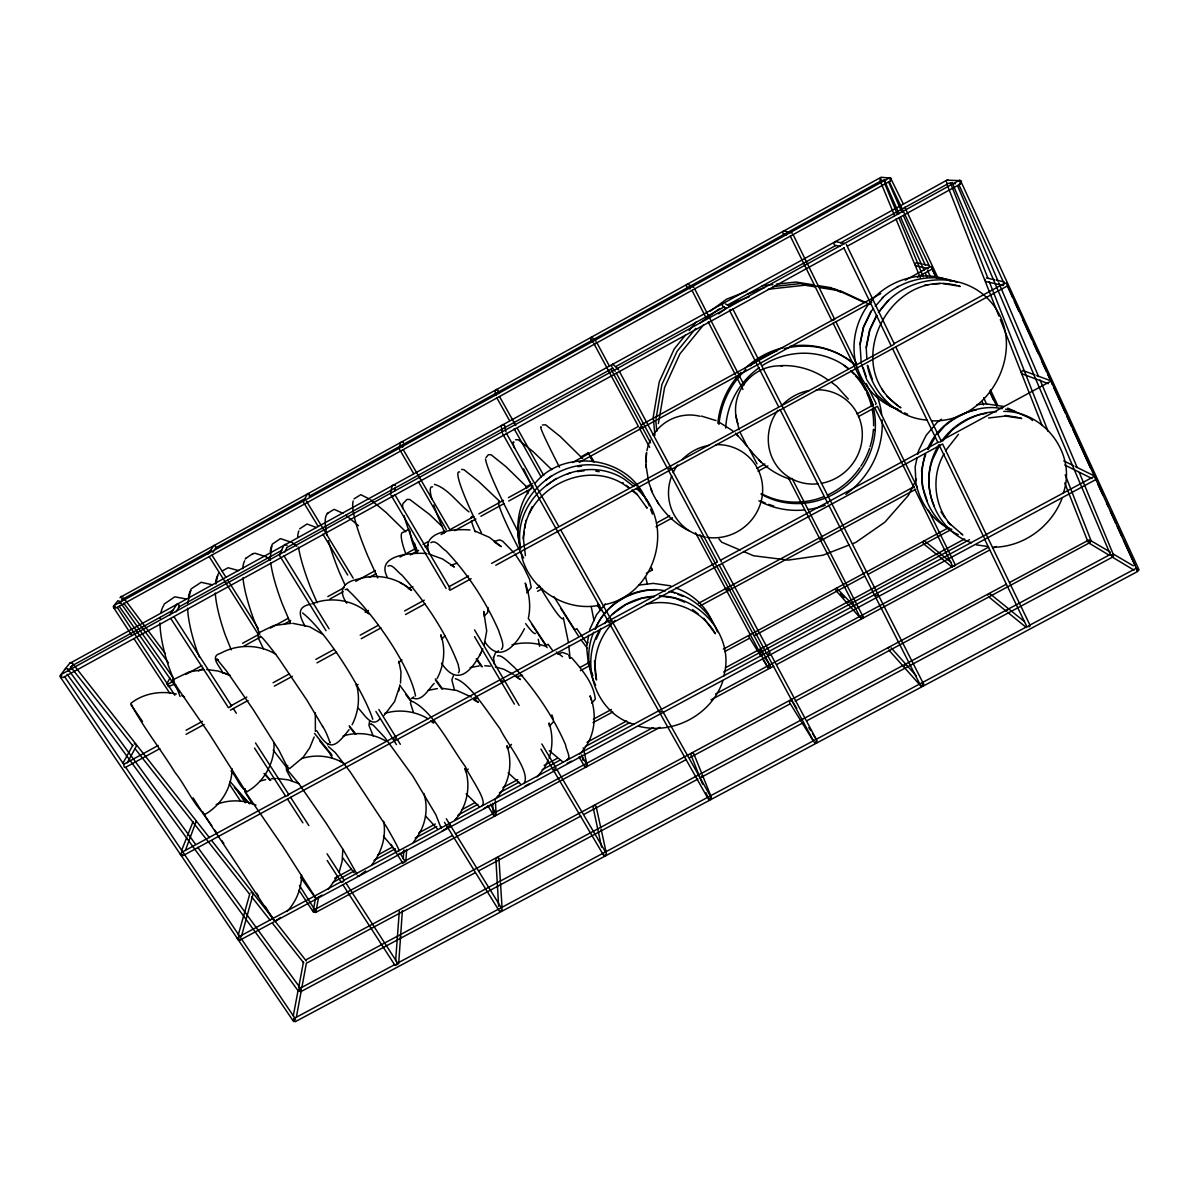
<?xml version="1.0" encoding="UTF-8"?>
<svg xmlns="http://www.w3.org/2000/svg" width="1199" height="1199" viewBox="0 0 1199 1199"><rect width="100%" height="100%" fill="white"/><g stroke="black" fill="none" stroke-linecap="round" stroke-linejoin="round"><path stroke-width="1.5" d="M301.563 875.03C301.653 888.474 296.183 901.813 286.951 911.525M273.972 742.87C275.066 762.429 264.155 781.718 247.324 791.535C239.605 788.103 236.862 776.832 231.002 770.882M231.992 768.559C232.051 787.293 220.961 805.548 204.669 814.526C192.559 803.135 185.485 785.36 174.859 772.261C160.741 749.165 143.116 727.328 130.811 703.438C143.086 693.382 160.861 690.414 176.313 694.011M652.331 492.04L648.764 482.553L645.871 464.553M64.521 669.896L65.915 668.353L68.028 669.222L67.923 671.32L72.345 665.505M645.766 467.415L646.441 452.922M119.6 603.322L119.705 601.493L117.892 600.714L113.246 606.514L114.31 608.148M196.276 821.06L185.425 850.331M398.653 963.846L402.384 910.626M405.817 861.751L406.686 849.477M395.625 960.819L399.312 911.225M400.241 853.538L405.142 861.317L404.183 862.441L402.699 862.995L402.759 862.216L314.078 909.921M403.209 858.799L403.868 850.031M658.371 423.562L664.576 387.517L679.968 353.81L703.558 324.869M493.523 657.637L495.457 652.841L498.544 650.802M160.141 618.489L160.336 617.44M309.222 496.191L309.372 494.333L307.618 493.538L303.347 501.677M187.599 603.382L190.821 589.878M594.494 660.784L596.503 680.013C591.557 658.446 599.26 635.605 615.117 620.423M400.526 683.055L400.976 672.01L398.892 661.249L398.578 662.777L401.98 659.9M400.391 938.158L400.586 936.314M327.552 744.939L327.882 743.845M315.397 731.405L315.307 712.806M270.255 557.91L271.828 545.26M257.695 633.911L258.564 638.602L263.435 648.779M202.736 812.158L203.006 813.656M203.111 812.158L203.201 813.282M702 776.682L702.284 774.779L711.412 797.38M524.128 532.206L523.274 537.737L525.417 555.662M524.697 528.519L525.552 522.989M523.498 539.055C523.094 487.993 589.953 455.695 629.25 488.383M586.836 646.021L588.649 635.245M823.443 539.55L862.965 616.466L862.651 618.234L860.867 618.579M656.078 418.376L661.878 384.609L677.06 351.337L695.69 328.466M732.859 309.027L923.575 683.985L923.2 685.993L921.162 686.398M394.711 490.871L395.265 487.798M402.714 447.212L403.239 444.334M296.378 1017.067L301.024 992.023L301.189 990.194L299.33 989.475L298.011 990.839L293.275 1015.853M301.983 986.882L306.389 963.157M318.649 897.062L315.937 911.675L314.153 912.019M298.641 987.526L303.467 962.003M313.209 910.581L315.637 897.811M723.776 676.161C735.332 636.324 699.407 595.468 659.27 596.083M390.514 493.973L391.998 486.299L393.452 484.711L395.475 485.64M399.297 448.756L400.406 443.016L401.665 441.637L403.419 442.446M859.938 344.038L863.295 327.237L870.789 311.605L873.561 308.608M866.352 347.68L869.875 330.085L876.964 315.337M215.895 584.093L217.768 575.025M917.055 457.898L915.137 467.011L915.961 483.377M917.82 454.256L918.599 450.614L926.108 435.387L937.288 422.243L941.47 419.245M925.029 454.076L921.596 470.188L922.391 486.284L927.322 501.257M384.07 715.368L394.546 701.67L399.986 685.408M356.747 872.767L356.628 873.471M398.787 691.014L399.342 688.511M1063.168 493.478C1077.272 454.511 1044.449 411.152 1003.743 411.377M1090.446 542.293L795.162 701.16M241.464 936.224L252.824 895.039L252.959 893.21L251.101 892.461M238.271 934.965L249.812 893.825M549.082 758.278C552.949 746.962 552.814 734.298 549.082 722.982L549.262 725.815M484.081 645.347L486.704 630.959L483.722 611.4L484.201 614.802M245.106 788.837L245.091 790.366L209.091 733.578L173.51 682.111L174.529 682.666M339.107 872.317L342.15 861.317L342.809 849.177M314.138 737.01L309.777 747.711L303.167 757.288L289.708 768.529L285.917 766.491L273.192 750.049M525.836 521.145L526.196 520.111M925.718 454.466L925.538 454.931C914.702 484.756 929.06 521.67 958.241 534.679M181.514 850.661L186.774 837.442M187.404 835.868L193.024 821.69M548.348 759.986L544.181 768.259L537.137 776.952M284.882 551.99L286.861 547.448M529.239 513.307L532.266 506.518M419.65 832.9C426.364 821.06 427.938 806.477 423.906 793.468M441.487 663.062C457.179 687.147 471.552 671.38 481.219 652.196M479.795 655.358L482.747 648.809M437.11 678.544C444.215 665.16 445.803 649.154 440.827 634.766L441.487 638.063M589.548 629.865L596.517 614.772L605.285 603.981M593.67 632.218C586.461 648.899 587.24 668.967 595.633 685.154M595.079 629.16C604.701 604.985 630.764 589.983 656.243 589.623M595.543 629.01C605.825 601.988 637.164 584.902 665.445 590.882M600.789 628.456C578.652 661.773 594.809 713.225 634.121 724.406M596.143 639.277L599.92 631.109M164.053 604.146L174.814 596.817L186.25 598.99M352.101 724.721C358.486 712.461 360.285 697.698 356.418 684.374L356.298 685.798L358.126 684.479M871.253 311.365L863.52 327.507L860.058 344.847L861.242 363.207M876.469 315.517L869.62 329.8L866.188 346.856L866.877 358.786M722.817 681.152C711.502 714.874 673.194 735.047 638.902 726.309M402.924 503.61L406.986 499.413L409.758 499.473L429.467 514.371L442.221 526.556M927.501 449.07C935.849 429.047 954.959 413.685 976.286 409.893M928.191 449.46L935.34 436.901M916.456 479.195L908.482 495.277L884.847 522.194L855.726 542.458L852.459 543.732M938.937 444.784C927.426 463.054 925.343 486.614 934.411 506.338M939.641 445.189L932.687 459.382C920.712 491.74 938.637 531.712 971.52 542.802M944.078 453.777C931.188 475.808 933.811 505.483 950.627 524.787M945.606 450.674L958.466 434.323M1061.939 498.664C1051.193 526.721 1023.376 547.089 993.102 547.254M501.362 649.423C505.289 645.901 500.163 636.189 498.649 630.494C485.775 601.358 468.06 574.216 446.193 551.03C441.067 548.048 435.986 539.22 430.876 542.667M398.503 850.691C401.545 852.624 389.046 831.297 386.678 827.04L350.123 771.751L335.165 752.492L328.406 746.557M923.575 683.985L921.012 685.858M453.387 675.696L451.843 679.893L454.481 690.099M458.378 672.759C460.416 670.796 458.647 668.622 458.243 664.621C445.608 631.573 425.225 601.733 402.025 575.205C397.154 571.893 391.953 563.14 387.981 566.168M415.528 696.034C409.698 665.055 372.379 612.269 346.991 589.264M369.607 721.198L368.932 725.29L373.219 736.051M372.784 719.25C363.477 690.819 326.023 631.214 302.568 612.959M330.175 742.391C330.714 745.613 327.042 732.364 322.516 726.279M524.443 628.711C516.125 645.197 499.908 664.636 484.771 641.75M127.214 762.864L136.101 746.587L136.221 744.594L134.213 743.77M171.157 682.306L172.836 679.234M286.276 766.446L286.546 770.417L291.942 780.474M287.685 765.472L287.355 766.97L278.932 750.289L253.184 709.523L226.476 670.945L217.049 659.33L218.083 659.885L216.449 659.375L217.633 659.495M158.163 745.493L123.707 764.318L124.261 767.09L125.34 767.48L159.812 748.671M172.581 681.661L167.695 684.329L168.25 686.637L174.005 684.389M123.077 762.954L132.864 745.238M166.586 684.179L169.988 678.02M244.791 788.972L245.465 792.734L252.24 803.855M456.294 818.332L455.065 819.981C467.415 806.088 471.057 785.84 465.032 768.349L465.572 770.987M413.355 842.432L417.582 836.407M416.757 837.831L420.459 831.492M587.9 642.484L586.97 643.623L576.824 628.696A2.803 2.023 -33 0 1 575.505 629.31L574.576 629.4L553.878 596.622M336.709 877.548L328.316 889.253M878.163 594.719L875.255 596.293M862.965 616.466L860.702 618.07M175.983 611.895L178.951 607.129L179.086 605.03L177.017 604.131L169.614 615.207M212.927 552.349L215.58 548.048L215.715 546.219L213.932 545.425L208.206 553.923M485.985 457.628L488.323 454.691L491.11 454.751L505.843 466.561L527.575 487.723M553.338 721.783L549.966 725.71M440.303 828.179L441.367 826.666L441.097 828.134L435.926 814.84L412.696 775.873L384.819 737.505L373.234 725.125L370.461 724.091L371.6 724.196M511.478 744.384L508.286 748.206M191.196 588.829L201.162 582.309L212.133 584.737M218.158 573.976L219.312 572.852M822.604 537.916L820.296 539.49M245.166 559.109L246.32 557.97M272.218 544.211L280.491 538.621L292.001 542.503M445.249 635.65L441.592 639.292M496.881 797.47C509.695 783.801 512.842 763.178 506.997 745.688L507.357 748.431M371.765 864.809C381.552 852.819 386.438 836.617 383.65 821.27M458.423 815.395L459.667 813.761M434.173 683.46C428.657 688.781 422.093 702.254 412.741 697.998M875.57 404.468L876.154 403.703L866.292 383.65M120.709 601.868L122.927 598.945M728.812 588.664L726.294 590.013M69.767 663.377L946.955 180.15L959.515 180.614L960.639 183.837L847.483 246.08M120.739 597.042L880.291 177.692M349.089 729.666C335.615 746.962 329.485 752.313 316.686 730.611M345.986 883.093L397.858 963.456L396.749 964.85L395.056 965.45L343.094 885.072M533 485.85C519.182 501.272 515.18 523.513 519.512 543.402M535.189 483.152C564.474 446.822 630.06 456.789 646.411 500.807M685.708 334.806L674.228 348.924L659.255 381.777L653.23 416.952L654.924 435.327M689.155 330.579L696.049 322.111M604.626 623.54C615.687 607.129 634.93 597.042 654.609 596.248M875.24 306.255L883.408 297.082M878.372 312.564L888.549 300.364M878.912 312.295C902.352 274.931 961.598 267.617 990.854 301.983C1029.776 346.631 990.269 423.112 932.133 420.834M889.208 181.634L929.72 266.792L905.23 280.206M450.195 825.062L447.362 827.025M482.223 805.623C487.558 800.362 469.468 776.562 465.422 766.716C450.06 745.688 433.424 712.041 412.666 701.49M937.528 434.323L944.527 426.14C960.129 412.891 981.606 404.453 1002.214 408.649M941.919 440.647C952.351 426.439 968.387 415.648 986.043 413.445M942.624 441.067L951.991 430.171C964.536 419.785 979.898 411.976 996.489 411.752M468.239 769.054L465.557 771.556M959.53 184.091L958.93 184.766L1004.222 283.788L1006.291 282.949L1137.296 570.334M579.657 754.066C595.004 739.243 597.746 715.099 590.073 695.81L591.287 700.201M120.02 597.702L121.234 596.353L123.032 597.132M793.168 234.749L834.609 319.129L833.979 319.818L831.776 320.463L790.321 236.173M494.722 799.778L498.544 795.596M723.582 303.002L722.053 304.621L723.072 306.614L726.279 308.338M946.116 181.304L947.705 179.64M524.248 782.992C530.707 771.796 506.443 742.751 499.998 728.692C488.188 712.955 469.633 682.771 455.38 678.709M748.611 636.204L749.795 634.99M759.012 649.768L758.173 651.776M847.378 602.767L848.622 601.493L850.181 602.228L854.827 607.413M924.039 541.049L922.81 542.293L923.545 543.776L936.929 554.672M937.513 554.238L938.772 552.964L940.316 553.698M801.007 720.839L802.416 719.415M888.084 648.494L889.463 647.1M287.595 795.896L288.869 794.622L255.522 742.975M987.721 595.049L989.13 593.64L990.809 594.449L1024.456 621.607M1006.86 610.606L1008.329 609.152M641.72 426.319L639.247 427.893M299.645 528.834L307.019 524.008L316.446 527.53M354.005 498.904L360.779 494.677L369.277 498.979M448.861 589.219L449.985 588.139L395.011 494.902M591.766 703.139L595.303 699.122C593.55 682.98 581.845 669.462 571.488 657.622M173.915 616.586L231.482 705.746L230.133 706.945L228.439 707.695L170.783 618.519M365.68 870.939L358.801 876.124L357.332 875.855M526.721 592.95L531.232 587.51L529.568 579.327L523.663 567.097L515.135 554.163M484.096 616.151L487.723 612.524L488.008 607.503M61.823 675.756L60.265 676.94L293.575 1021.518L295.553 1019.165L125.79 767.405M114.804 606.514L113.515 607.473L131.965 635.59M710.422 311.021L726.579 299.18L746.797 291.267M700.336 322.756L719.685 308.593M718.636 313.823L726.189 308.308M729.202 306.105L733.728 302.792L749.285 296.693M545.68 480.2L551.72 475.808M546.624 485.43L556.261 478.401M881.909 298.236C901.498 279.937 931.503 272.008 956.802 282.32M897.197 287.086L898.201 286.351M612.224 614.413L626.178 604.401L642.229 598.136L654.159 596.697M915.002 489.702L952.725 566.438L954.104 565.463M571.428 761.185L567.292 763.223M327.192 513.502L334.161 509.335L343.094 513.382M529.299 783.861L525.132 785.915M446.942 827.924L441.906 831.237M487.678 806.193L483.826 808.681M569.33 758.248L566.408 760.316C571.998 758.233 566.318 750.694 565.493 744.684C553.653 717.302 535.249 689.92 514.326 667.273C509.155 662.972 502.006 654.549 497.45 655.868M405.172 850.406L400.481 853.688L399.027 853.418M280.551 917.475L275.755 920.817L273.986 920.307M321.976 895.188L316.086 898.411M252.539 553.863L255.102 553.234L266.058 556.786M542.398 425.016L545.59 424.806L560.368 436.631L582.654 458.558M379.648 719.1C371.465 728.677 363.312 712.731 358.276 708.294M245.87 558.284L252.989 553.563M411.437 698.477L413.79 696.919M222.205 570.964L228.11 567.741L238.586 570.604M365.11 612.134L368.438 610.426M831.776 320.463L834.609 319.129M173.315 679.608L189.217 671.86L203.74 669.582M258.01 633.192L273.717 625.563L290.997 623.315M516.02 676.895L522.599 675.232M557.79 654.264L562.406 652.361L567.637 654.294M474.369 699.467L477.637 697.923M879.946 179.565L881.115 178.921M211.099 550.401L122.553 599.245L121.624 598.721M216.03 547.688L304.576 498.844M309.492 496.131L881.835 180.435M114.385 605.315L889.118 178.022M71.91 665.85L173.525 609.931M178.441 607.219L281.69 550.401M286.606 547.703L612.764 368.213M616.046 366.414L724.211 306.884M727.493 305.086L835.658 245.555M840.574 242.842L947.105 184.226M61.284 674.423L958.81 180.584M62.947 677.63L844.201 247.878M409.084 529.134L403.314 532.296A77.485 10.896 61.2 0 0 405.427 552.844M532.386 483.467L526.406 486.749A66.709 3.897 61.4 0 0 526.061 488.233M185.605 674.527L201.897 665.595M242.603 643.293L258.879 634.376M270.375 628.081L288.419 618.189M327.822 596.592L344.233 587.6M355.728 581.305L375.422 570.514M400.046 557.025L416.473 548.018M423.037 544.421L427.953 541.723M441.097 534.529L446.013 531.831M450.944 529.134L473.92 516.544M478.851 513.846L503.475 500.358M508.391 497.66L531.382 485.055M572.418 462.574L638.078 426.604M641.36 424.791L880.755 293.62M198.435 671.02L203.32 668.338M244.041 646.036L260.318 637.119M284.148 624.065L290.698 620.468M330.04 598.915L343.154 591.736M369.382 577.363L375.946 573.766M410.373 554.912L418.571 550.416M425.12 546.834L428.403 545.035M454.631 530.662L475.943 518.987M480.859 516.304L503.805 503.73M508.721 501.032L531.682 488.458M579.222 462.409L871.778 302.133M917.43 277.134L932.103 269.101M408.095 588.574L412.921 586.701M450.554 565.343L457.029 563.23M186.07 730.266L202.481 721.303M230.388 706.061L246.814 697.084M273.102 682.726L289.544 673.763M315.832 659.405L333.907 649.528M360.195 635.17L378.27 625.308M404.558 610.95L424.281 600.174M448.936 586.716L468.644 575.955M491.65 563.395L893.615 344.653L894.274 343.813L846.344 244.476M894.199 343.573L1004.552 283.309M186.07 734.328L204.13 724.466M230.403 710.138L248.058 700.486M274.301 686.158L292.346 676.311M316.956 662.882L336.634 652.136M361.244 638.692L380.922 627.946M405.532 614.517L425.225 603.771M449.82 590.343L471.147 578.697M495.757 565.269L1007.325 285.976L1012.69 297.712M536.597 588.289L539.88 586.506M656.512 523.004L669.656 515.855M756.704 468.464L764.917 463.983M856.91 413.91L873.337 404.962L833.08 323.116M537.572 591.272L542.518 588.589M656.033 526.796L672.489 517.833M758.038 471.267L767.9 465.901M858.394 416.638L877.413 406.281L916.98 486.854M646.306 573.287L652.331 570.02M181.439 852.504L286.126 795.746M287.775 794.862L717.332 562.001M720.614 560.203L937.873 442.446L940.571 441.936L941.17 441.022L895.758 346.886M941.14 440.662L1050.579 381.342M580.076 667.393L589.953 662.058M698.582 603.277L914.208 486.599M580.406 670.676L588.619 666.239M700.426 605.75L915.826 489.222M593.34 719.22L611.445 709.463M723.342 649.139L948.754 527.605M593.04 722.607L612.779 711.951M724.691 651.627L749.375 638.333M754.321 635.665L864.569 576.224M867.866 574.456L951.796 529.224M334.671 878.178L351.172 869.305M377.565 855.097L392.403 847.094M418.796 832.885L435.282 824.013M461.675 809.805L474.864 802.701M502.906 787.593L517.743 779.605M544.136 765.397L557.325 758.293M587.015 742.301L626.597 720.989M725.545 667.693L964.685 538.921M332.723 882.524L354.17 870.969M373.953 860.312L395.4 848.772M415.199 838.116L436.631 826.576M458.078 815.02L477.876 804.364M499.324 792.824L519.107 782.168M542.203 769.728L560.353 759.971M585.097 746.647L629.625 722.667M723.641 672.054L969.421 539.73M238.451 937.019L341.55 881.52M343.199 880.636L1094.058 476.468M1095.811 479.57L240.055 940.091L238.166 938.023M404.408 861.332L452.158 835.643M455.455 833.875L653.05 727.613M715.623 693.951L988.665 547.104M659.96 727.313L315.457 912.559L313.913 910.745M711.052 699.841L773.685 666.164M776.982 664.381L989.625 550.056M992.922 548.273L996.219 546.504M305.655 960.009L1006.261 584.273M1009.558 582.504L1088.677 540.075M307.139 962.842L475.299 872.662M478.596 870.894L580.826 816.084M584.123 814.316L686.338 759.507M689.635 757.738L790.216 703.813M1110.154 554.538L298.971 988.905L300.17 990.854M300.484 991.843L697.908 779.08M701.205 777.312L803.45 722.577M806.747 720.809L1113.466 556.621M293.575 1018.715L395.13 964.416M396.779 963.531L1026.899 626.687L1029.671 626.537L1030.151 625.458L942.594 443.975L183.057 855.621L181.079 853.418M1028.532 625.818L1136.067 568.341M310.676 604.266C296.048 606.604 299.57 616.586 305.026 626.013M434.742 720.944L432.21 722.398L433.798 722.877L430.966 720.734M669.941 468.509L667.858 469.184M494.423 541.363L499.788 539.865L502.666 541.199L513.996 552.769M515.54 439.733L518.328 439.793L533.075 451.603L551.78 469.693M502.891 680.837L501.062 681.242M393.512 739.903L396.419 737.97L378.839 709.478M767.36 654.789L770.043 652.915L722.188 563.485M768.124 667.843L770.417 666.224L699.931 534.829M747.172 294.28L764.303 287.58M567.397 474.055L570.589 472.811M605.075 604.551C656.183 594.314 676.626 522.479 636.504 488.652M849.177 545.005L822.979 555.197L788.283 560.098L753.527 555.751L743.47 551.465M553.279 770.013L556.066 768.079L541.843 743.965M216.18 804.529C228.829 799.508 243.547 799.613 256.001 805.173M814.511 742.781L817.119 740.877L770.912 654.549M312.04 603.771C330.954 596.278 353.735 599.845 368.797 613.798L366.414 612.089M768.304 289.244L804.874 285.197L815.605 286.921M299.72 990.988L298.551 991.363L67.144 674.273M929.39 267.197L931.128 266.463L936.659 278.258M260.168 781.074L265.713 779.59M301.548 758.592C315.907 753.946 332.213 755.835 344.937 763.988M343.064 736.051C357.392 731.36 373.488 733.608 386.333 741.357M384.684 713.45C399.012 708.849 415.169 711.112 428.028 718.756M428.223 690.324L437.395 688.586M470.068 667.603L479.18 665.91M512.018 644.822C523.124 641.915 535.264 642.499 546.04 646.456M461.585 469.438L463.953 469.678L478.656 481.473L499.458 501.152M434.473 484.336C448.021 488.488 457.853 503.4 468.989 511.883M604.116 855.846L606.154 855.442M240.474 939.776L238.406 940.181L237.282 938.502M585.007 766.925L586.791 766.581L587.015 764.857L583.284 747.846M814.75 743.275L816.789 742.87M494.153 815.785L495.921 815.425M709.074 799.748L711.112 799.343M768.364 668.323L770.148 667.978M391.653 495.906L393.857 495.502M729.487 310.076L731.69 309.657M593.97 343.633L595.873 343.289M960.519 183.567L961.538 181.109L959.575 180.06M890.572 180.584L891.442 178.471L889.733 177.557M345.222 589.593L347.755 589.279M638.587 585.142L653.29 583.373L670.736 585.846M599.725 605.195C566.183 612.314 530.228 589.833 521.715 556.591M646.291 604.236C672.654 597.986 702.044 609.886 715.383 633.761L703.753 618.249M977.02 404.722L985.473 403.748L1004.088 406.506M988.635 417.971L1005.391 416.038L1021.683 418.526L1019.72 417.642M577.813 466.621L581.53 466.201M577.259 471.597L584.033 470.802M762.114 285.767L772.785 284.598M776.338 284.193L795.911 282.035L814.271 284.987M773.31 286.576L800.332 283.593L835.643 289.274L864.329 302.553M924.549 285.227L927.981 284.837M933.122 284.268L939.971 283.504M246.769 791.969L245.001 791.445L282.664 846.179L315.037 896.852M288.27 769.443L286.786 769.159L298.926 783.771L325.888 822.814L343.543 850.301L356.852 873.906M1136.832 571.099L1139.05 569.915L961.658 183.057M260.033 636.264C260.288 634.106 274.406 652.526 278.378 657.936L306.989 700.261L322.651 726.519M271.379 778.721L275.635 778.541M230.628 705.761L231.482 705.746M780.609 365.65C797.74 364.811 815.08 370.251 828.779 380.548M880.89 177.242L889.643 178.037L890.677 180.809L115.823 608.088L113.98 605.855M891.606 180.15L903.252 203.845M880.366 180.45L885.671 180.689M955.528 183.717L947.06 183.342L946.596 182.323M1089.816 542.143L1088.033 542.053L1064.742 482.957M277.059 778.481L288.285 779.845L298.851 783.606M708.294 799.044L711.112 797.545M206.678 669.492L218.248 671.05L229.983 675.367L223.793 672.744M442.971 688.421L456.819 690.459L471.342 697.009M484.741 665.745L490.271 666.209M292.796 623.345L309.522 626.702L322.486 634.166M426.904 553.533C413.595 552.454 375.347 554.238 387.157 576.839M469.948 529.973C456.324 528.699 421.404 530.393 428.792 551.945M669.132 591.377C690.474 595.169 710.333 611.1 717.332 631.873M660.094 596.038L674.587 598.001L684.554 602.153M976.151 544.841L988.021 546.534M595.843 471.177L599.2 471.672M527.035 591.467L525.267 583.029C529.448 594.254 531.022 606.649 528.309 618.399L545.89 644.957L546.804 644.882A2.803 2.023 -34.2 0 0 548.123 644.268L552.349 650.143M926.902 420.04C897.856 418.166 873.127 394.531 867.551 366.324L867.357 365.29M1005.272 415.439L1017.906 417.372M1005.601 409.159L1014.369 411.077M404.273 861.167L405.142 861.317M817.943 285.587L830.787 287.64L840.784 292.271M819.187 287.49L840.634 290.937L869.845 304.471M943.358 283.593L956.727 285.767M495.367 666.944L503.925 669.297L513.247 674.288M844.366 243.457L835.238 241.539L833.68 243.187L834.654 245.21L840.124 246.395M473.755 699.886L478.356 702.314L474.624 699.422M399.642 685.064L411.931 701.745M922.136 263.96L916.261 262.686L914.942 264.065L915.736 265.773L928.446 268.621M923.605 264.29L928.985 265.459M986.402 277.988L994.541 279.772M996.174 280.116L1004.163 281.87M786.754 234.704L783.367 233.97L782.497 232.216L783.831 230.793L792.359 233.101M1003.488 285.527L985.758 281.54L984.859 279.577M428.732 553.953L442.626 559.034L454.406 566.992L451.648 565.493M958.406 286.036L960.204 286.471C890.827 264.365 838.011 367.374 900.884 407.75L899.325 406.881M314.558 733.443L332.048 755.19M396.869 963.187L397.858 963.456M701.43 416.068L716.058 420.594M132.355 705.776L131.081 704.922L142.546 721.528M562.796 761.875L549.277 750.724M790.036 479.24C778.271 475.359 767.12 468.524 758.592 459.532M230.043 781.493L249.707 803.885M475.344 531.232L489.462 537.407L501.212 546.579L494.453 542.098M1034.992 374.957L1022.792 370.476L1021.293 372.005L1022.162 373.878L1048.361 383.665M1036.745 375.602L1049.035 380.113M671.335 591.557L674.617 592.935M677.9 594.299L682.816 596.353M675.846 587.99C692.198 593.775 706.855 606.769 712.835 623.285M72.45 663.437L70.366 662.552L68.987 664.096L59.95 675.831L61.209 677.69M181.873 695.675L184.541 696.814M740.128 550.041L721.678 542.188L718.95 538.921M950.837 529.194C932.852 521.415 920.622 503.475 916.306 484.771M287.026 545.335L284.987 544.421L283.549 545.98L279.517 555.032L279.981 556.261L326.008 630.704M897.781 409.099C875.929 402.07 859.878 382.316 855.112 360.18L854.977 359.19C851.005 335.945 859.443 311.875 876.274 295.509L876.904 295.029C896.267 277.329 926.332 270.21 950.687 281.21M901.393 411.452L890.422 406.311L877.308 395.22M904.541 412.876L907.673 414.284M1007.7 408.125L1029.731 418.106L1032.534 420.534M906.789 665.295L905.02 664.471L904.031 666.764M408.979 588.829L411.542 590.418C397.454 577.453 376.846 573.272 358.681 578.997C344.098 581.77 337.264 589.608 346.736 603.187M1063.753 460.881L1073.749 465.797M1075.413 466.621L1094.267 475.868M1094.492 476.677L1096.006 478.821M1064.757 465.002L1092.004 478.536M204.25 814.331L203.365 813.626L273.147 919.393M693.921 287.385L687.402 283.998L686.083 285.407L686.967 287.146L690.159 288.854M725.545 303.976L730.401 306.524M479.135 806.627L466.141 793.768M520.741 784.221L508.196 772.875M340.081 761.245L341.625 762.129M275.935 654.354C259.434 644.178 237.492 643.878 220.586 653.305C208.611 656.423 220.751 667.199 223.014 673.328M1110.319 552.11L1089.996 540.179L1088.572 541.603L1089.366 543.312L1109.495 555.407M1133.355 565.823L1112.927 553.833L1111.443 555.302L1112.252 557.07L1133.999 570.139M1089.172 540.359L1090.176 541.813M688.87 530.797C671.545 522.15 658.116 506.757 650.727 488.967M622.461 482.508L623.345 483.062M404.603 585.367L407.6 587.24M399.852 582.429L403.269 584.557M718.875 422.003L732.769 430.846M556.366 652.031L562.571 656.692M875.18 430.441L873.412 429.317A76.451 72.974 -47.4 0 1 870.054 446.837M514.416 675.052L520.396 679.533L517.413 677.57M831.297 382.181L836.692 386.243L848.322 399.087M984.124 537.692L939.297 445.399M961.073 533.645L962.812 534.934L947.78 521.94M692.587 609.542L698.178 613.903M266.538 557.01L270.524 560.158M636.489 485.85L621.786 474.399C573.197 443.031 504.674 493.763 520.486 549.187M633.716 486.434L624.364 479.225C577.933 449.19 510.13 493.898 520.681 548.153M626.283 485.385L629.22 487.708M632.158 490.031L636.549 493.508L647.1 508.166L646.426 506.967M631.888 490.481L637.194 494.662M925.523 541.768L951.466 562.691M952.725 566.438L955.513 565.314L928.461 510.219M938.262 555.766L952.141 567.067M988.546 596.727L1006.336 611.235M1007.715 612.344L1026.329 627.512M370.626 499.728L386.123 512.498L405.757 531.757M395.955 851.065L383.47 836.273M345.926 515.255L358.531 525.732M292.496 542.727L296.767 546.309M437.335 828.794L425.495 815.964M886.75 396.24L897.931 405.697M735.467 433.154L737.94 435.851M744.444 443.001L749.165 448.771L757.004 463.863M752.343 452.652L749.795 449.88L761.245 462.409M736.591 434.383L746.962 445.743M234.419 787.563L247.683 802.281M848.982 600.894L836.677 588.154L835.463 589.383L836.228 590.852L846.974 602.947M891.172 647.895L916.381 675.966M840.469 593.58L844.066 597.597M848.158 604.281L858.559 615.986M888.924 650.143L919.963 685.049M264.769 773.625L270.719 780.429M264.02 773.475L269.94 780.234M587.165 648.015L580.766 639.517M167.695 684.329L168.789 685.648M319.833 741.147L331.209 754.965M342.914 858.139L354.185 872.782M349.209 725.74L355.938 734.178M349.523 727.014L355.099 733.998M315.217 897.706L300.559 877.158M70.441 666.629L132.804 745.838M135.112 748.776L249.437 893.974M251.745 896.912L270.225 920.382M272.533 923.305L303.707 962.917M596.113 341.325L591.557 336.874L590.717 339.122M618.534 369.802L612.749 364.001L611.235 365.62L611.775 366.594M72.285 663.092L209.435 837.681M211.743 840.619L306.255 960.924M203.365 813.626L211.848 825.766M591.167 339.976L593.04 342.419M612.299 367.583L615.102 371.255M123.647 603.127L168.43 662.807M405.742 694.476L411.077 701.61M123.977 598.361L165.327 653.59M637.508 487.259L646.771 499.893L649.318 505.963M68.028 669.222L195.572 844.306M197.76 847.303L301.249 989.355M547.134 647.655L531.936 624.469M435.327 678.949L442.671 689.095M435.537 680.298L441.787 688.945M119.196 606.274L179.325 691.913M119.705 601.493L172.956 677.45M476.947 659.045L482.268 666.749M476.198 658.955L481.488 666.614M578.757 636.564L560.952 608.702M940.945 511.838L944.842 517.608M180.21 853.973L181.379 855.711M876.304 393.931L866.742 379.723L861.781 364.856M64.491 676.521L123.707 764.318M881.7 388.956L883.723 391.983M214.696 829.963L216.704 832.96M221.755 840.499L223.793 843.541M134.003 638.722L169.868 693.382M229.294 783.966L240.564 801.142M298.971 890.168L313.314 912.034L315.637 911.165L299.45 885.387M117.262 607.353L174.844 695.24M237.147 790.321L245.315 802.79M256.616 893.24L258.444 896.058M254.533 748.071L285.902 796.601M287.655 799.298L302.867 822.844M327.207 860.492L341.415 882.464L343.094 881.82L344.293 880.471L327.072 853.808M233.295 708.549L236.323 713.24M290.608 797.335L308.847 825.571M265.054 906.234L267.977 910.775M193.054 797.83L201.897 811.693M268.981 912.334L271.963 917.04M211.953 555.092L225.757 576.974M227.735 580.106L258.325 628.576M209.255 556.726L258.654 634.93M390.934 844.366L402.699 862.995M760.571 650.487L762.534 653.635M765.502 658.356L769.443 664.651M796.795 708.384L792.164 700.98L790.441 700.201L789.512 702.404M808.815 727.598L810.659 730.551M812.502 733.503L816.204 739.408M757.663 651.027L749 636.939M758.577 652.511L760.541 655.673M762.489 658.836L767.39 666.749M789.961 703.213L800.992 721.049M801.906 722.532L813.836 741.791M375.901 711.427L396.449 744.654M444.424 822.274L499.398 911.21L501.137 910.581L502.156 909.232L446.283 818.722M284.043 555.946L329.021 628.786M397.394 739.543L400.331 744.294M306.419 501.092L353.165 578.128M490.346 804.199L496.131 813.731L495.232 814.825L493.718 815.41L487.933 805.878M303.752 502.711L318.095 526.301M322.861 534.169L347.695 575.055M597.552 604.176L601.403 610.591M597.672 605.66L600.549 610.426M474.594 629.895L519.107 705.387M557.01 769.683L606.424 853.493L605.51 854.797L603.711 855.442L540.944 749.105M391.039 495.172L446.088 588.424M474.534 636.624L514.371 704.098M403.299 449.775L449.73 529.403M581.38 755.205L587.015 764.857L586.191 765.906L584.647 766.521L579.012 756.854M399.762 449.775L413.7 473.665M418.346 481.638L446.253 529.418M1136.967 568.866L1137.791 571.398L295.149 1021.758L293.365 1019.809M506.458 433.394L558.704 526.346M560.547 529.613L611.835 620.842M612.749 622.461L661.323 708.864M663.137 712.101L710.947 797.125M502.561 433.603L609.017 622.716L611.94 621.142M609.946 624.349L659.51 712.401L662.373 710.857M660.409 714.005L707.38 797.44M499.533 396.554L515.78 425.57M517.578 428.792L543.761 475.553M496.971 398.113L509.62 420.699M514.131 428.762L541.244 477.142M616.256 372.949L666.839 467.34M668.592 470.593L717.332 561.552M719.07 564.804L766.955 654.144M767.825 655.763L813.177 740.397M596.997 342.959L609.272 365.845M611.025 369.112L650.562 442.806M594.299 344.293L638.153 425.945M639.921 429.227L649.648 447.332M695.51 532.716L767.78 667.273M619.403 371.435L721.318 561.851M173.076 681.467L174.889 684.869M518.493 532.611L504.15 504.254A111.942 8.018 61.4 0 1 485.55 459.052M330.16 753.826L332.453 758.158M656.842 500.553L658.521 503.775M60.744 675.127L61.778 677.105M694.776 289.049L738.149 373.488M738.989 375.122L744.039 384.939M792.059 478.431L821.765 536.253M692.003 290.413L706.466 318.544M708.174 321.842L735.392 374.777M736.231 376.411L742.96 389.495M788.462 477.981L819.876 539.055M820.716 540.689L860.238 617.545M729.606 310.601L778.406 406.416M780.099 409.713L827.954 503.685M828.794 505.334L874.985 595.993M875.825 597.642L920.397 685.169M740.218 432.629L745.868 443.795M874.596 407.54L914.178 488.038M835.913 321.782L856.446 363.582M481.384 532.686L475.209 520.111A111.837 10.206 61.3 0 1 459.712 472.016M843.811 247.788L890.947 345.342M892.431 348.399L937.873 442.446M984.589 539.13L1026.899 626.687M989.64 391.174L996.759 406.341M932.897 270.794L936.074 277.554M990.344 393.212L993.491 399.911M904.84 207.232L938.143 278.288M990.494 389.93L997.643 405.157M1014.219 301.054L1018.82 311.111M1022.642 319.489L1031.829 339.602M1033.373 342.944L1037.959 353.001M1041.796 361.379L1046.382 371.435M1047.926 374.792L1050.983 381.492M1051.598 382.841L1052.362 384.489M1053.891 387.847L1065.386 412.981M1066.915 416.338L1071.516 426.394M1073.045 429.752L1090.655 468.299M1098.119 484.621L1102.72 494.692M1106.572 503.1L1108.101 506.458M1110.409 511.493L1115.774 523.244M1117.318 526.616L1121.919 536.687M1123.463 540.045L1134.973 565.239M377.73 577.918L367.913 556.291A130.091 20.278 61.2 0 1 353.195 501.002M345.147 585.337L339.242 572.013A129.972 22.766 61.2 0 1 328.376 540.614M888.459 181.708L901.978 212.358M903.476 215.76L925.253 265.144M927.501 270.24L930.499 277.029M983.69 397.648L986.687 404.438M884.023 179.655L899.1 213.782M900.614 217.199L923.994 270.105M925.493 273.522L927.007 276.939M982.056 401.53L983.57 404.947M413.445 712.356L410.358 702.794M317.15 602.752L310.631 587.705A129.852 25.239 61.2 0 1 298.491 547.224M952.051 182.443L1110.664 555.182L1113.571 555.137L1079.34 472.601M957.671 185.98L998.048 281.106M998.782 282.814L1038.559 376.531M1040.028 379.963L1077.182 467.505M290.593 623.555L282.08 603.382A129.747 27.712 61.1 0 1 270.689 562.511M884.592 183.237L897.466 214.381M898.905 217.843L923.245 276.669M880.216 181.034L894.559 215.61M895.998 219.057L920.367 277.823M259.808 634.166L253.574 619.014A129.627 30.17 61.1 0 1 242.947 577.768M701.64 773.16L693.786 753.736L692.063 752.957L690.714 754.336L702.569 784.116M592.906 675.816L588.394 663.961L586.656 647.67M231.227 649.828L225.112 634.616A129.522 32.613 61.1 0 1 215.25 593.01M706.031 792.809L708.099 798.039M946.865 184.017L998.947 316.101M1000.326 319.578L1042.126 425.6M950.327 182.563L987.931 278.258M989.295 281.735L1048.106 431.385M1065.207 474.879L1091.195 541.004M199.379 656.977L196.726 650.203A129.402 35.056 61 0 1 187.614 608.223M174.23 681.062L168.385 665.745A129.282 37.484 61 0 1 160.007 622.97M175.534 684.509L180.12 696.529M650.547 509.215L652.406 514.086M867.761 365.68L872.452 379.798M863.235 367.808L866.128 376.501M568.701 655.104L569.765 658.386M551.885 714.874L553.189 719.025M739.019 429.722L735.901 415.349M563.32 617.68L568.431 642.394M591.212 606.559L594.03 620.722M645.557 576.839L647.265 583.613M600.669 827.22L596.053 806.148L594.299 805.398L592.98 806.747L601.613 847.138M601.059 828.989L606.035 851.755M581.95 755.205L583.044 760.316M538.276 639.322L539.61 646.366M498.634 393.362L498.05 390.245L496.311 389.42L495.037 390.814L495.861 395.505M505.888 431.775L504.704 425.525L502.711 424.581L501.227 426.17L502.321 432.449M493.478 657.277L494.423 664.306M521.085 551.66L521.49 555.152M568.806 645.916L570.11 658.281M655.763 420.22L656.797 431.37M495.322 800.887L496.011 811.903M500.373 881.07L498.934 858.229L497.165 857.48L495.861 858.829L498.649 906.369M500.493 882.824L502.036 907.478M492.609 803.285L493.254 814.301M215.61 581.89A129.522 32.613 61.1 0 1 217.708 575.61M160.951 612.629A129.282 37.484 61 0 1 163.858 605.255M188.558 595.948A129.402 35.056 61 0 1 190.761 590.448M443.66 533.375A66.53 7.794 61.3 0 1 444.904 531.397M417.492 551.735A111.642 14.553 61.3 0 1 404.093 515.645M402.729 508.541A111.642 14.553 61.3 0 1 402.714 504.584M592.681 461.555A66.844 0.914 61.4 0 1 588.484 452.727L580.975 456.834A66.829 1.274 61.4 0 0 581.23 458.003M590.313 455.575A66.844 0.914 61.4 0 1 594.105 462.095M651.312 567.652A66.844 0.914 61.4 0 1 651.162 568.386M592.861 461.525A61.179 0.839 61.4 0 1 592.831 460.251M559.528 467.265A112.136 3.612 61.4 0 1 541.334 427.144M527.935 493.733A66.709 3.897 61.4 0 1 526.721 490.496M737.805 423.697A43.194 41.395 -49 0 1 782.587 365.95M816.294 389.78A48.245 45.907 -46.8 0 1 862.246 432A48.245 45.907 -46.8 0 1 821.45 483.317M817.988 483.811A48.245 45.907 -46.8 0 1 773.79 461.09A48.245 45.907 -46.8 0 1 777.881 410.238M782.557 404.722A48.245 45.907 -46.8 0 1 809.25 390.499M416.113 552.499A77.515 10.416 61.3 0 1 410.043 531.097M417.402 552.08A70.951 9.532 61.3 0 1 414.539 543.252M270.3 551.78A129.747 27.712 61.1 0 1 271.753 545.845M297.727 536.687A129.852 25.239 61.2 0 1 298.851 530.917M562.796 618.624A66.649 5.201 61.4 0 1 539.01 585.262M523.708 558.09A66.649 5.201 61.4 0 1 499.189 501.662M327.027 535.204A129.972 22.766 61.2 0 1 327.912 513.232M242.738 568.776A129.627 30.17 61.1 0 1 244.701 560.742M646.381 461.72A42.759 41.455 -39.4 0 1 646.621 452.548M646.92 450.734A42.759 41.455 -39.4 0 1 650.308 440.168M653.02 435.267A42.759 41.455 -39.4 0 1 700.021 416.278M715.833 444.619A47.72 45.952 -37.3 0 1 762.444 493.988A47.72 45.952 -37.3 0 1 706.825 537.302M705.132 537.002A47.72 45.952 -37.3 0 1 671.71 475.883M673.104 472.631A47.72 45.952 -37.3 0 1 677.66 464.957M682.261 459.502A47.72 45.952 -37.3 0 1 708.789 445.369M876.334 394.036A83.87 80.033 -47.3 0 1 881.655 414.524M882.119 419.86A83.87 80.033 -47.3 0 1 845.82 494.348M825.242 505.229A83.87 80.033 -47.3 0 1 808.036 509.545M804.499 509.965A83.87 80.033 -47.3 0 1 758.877 500.822M718.965 424.386A83.87 80.033 -47.3 0 1 745.943 369.562M750.094 365.905A83.87 80.033 -47.3 0 1 777.312 350.603M784.326 348.549A83.87 80.033 -47.3 0 1 854.887 364.451M850.96 370.536A76.766 73.259 -47.3 0 1 860.283 470.817A76.766 73.259 -47.3 0 1 761.125 494.123M725.68 428.073A76.766 73.259 -47.3 0 1 759.207 367.658M762.279 365.59A76.766 73.259 -47.3 0 1 848.233 368.288M773.625 505.933A83.51 79.719 -47.4 0 1 768.694 504.359M765.442 503.115A83.51 79.719 -47.4 0 1 760.691 501.002M717.856 423.277A83.51 79.719 -47.4 0 1 740.817 372.574M744.714 368.678A83.51 79.719 -47.4 0 1 782.917 347.755M790.021 346.316A83.51 79.719 -47.4 0 1 853.193 363.597M855.501 375.782A76.451 72.974 -47.4 0 1 865.438 390.11M866.967 393.227A76.451 72.974 -47.4 0 1 871.583 406.506M872.317 409.938A76.451 72.974 -47.4 0 1 873.591 425.795M869.5 448.516A76.451 72.974 -47.4 0 1 860.852 466.231M859.863 467.715A76.451 72.974 -47.4 0 1 827.325 495.157M824.028 496.581A76.451 72.974 -47.4 0 1 761.35 493.568M843.751 365.335A76.451 72.974 -47.4 0 1 847.933 368.528M850.586 370.821A76.451 72.974 -47.4 0 1 854.332 374.508M535.563 633.417A66.589 6.505 61.3 0 1 525.627 623.615M475.194 531.831A66.589 6.505 61.3 0 1 471.447 520.771M471.087 518.358A66.589 6.505 61.3 0 1 472.031 516.544M444.709 532.371A111.732 12.38 61.3 0 1 433.723 505.049M431.79 498.769A111.732 12.38 61.3 0 1 432.599 486.914M532.266 486.614A112.047 5.815 61.4 0 1 523.648 468.929M514.581 448.141A112.047 5.815 61.4 0 1 514.071 442.131"/></g></svg>
